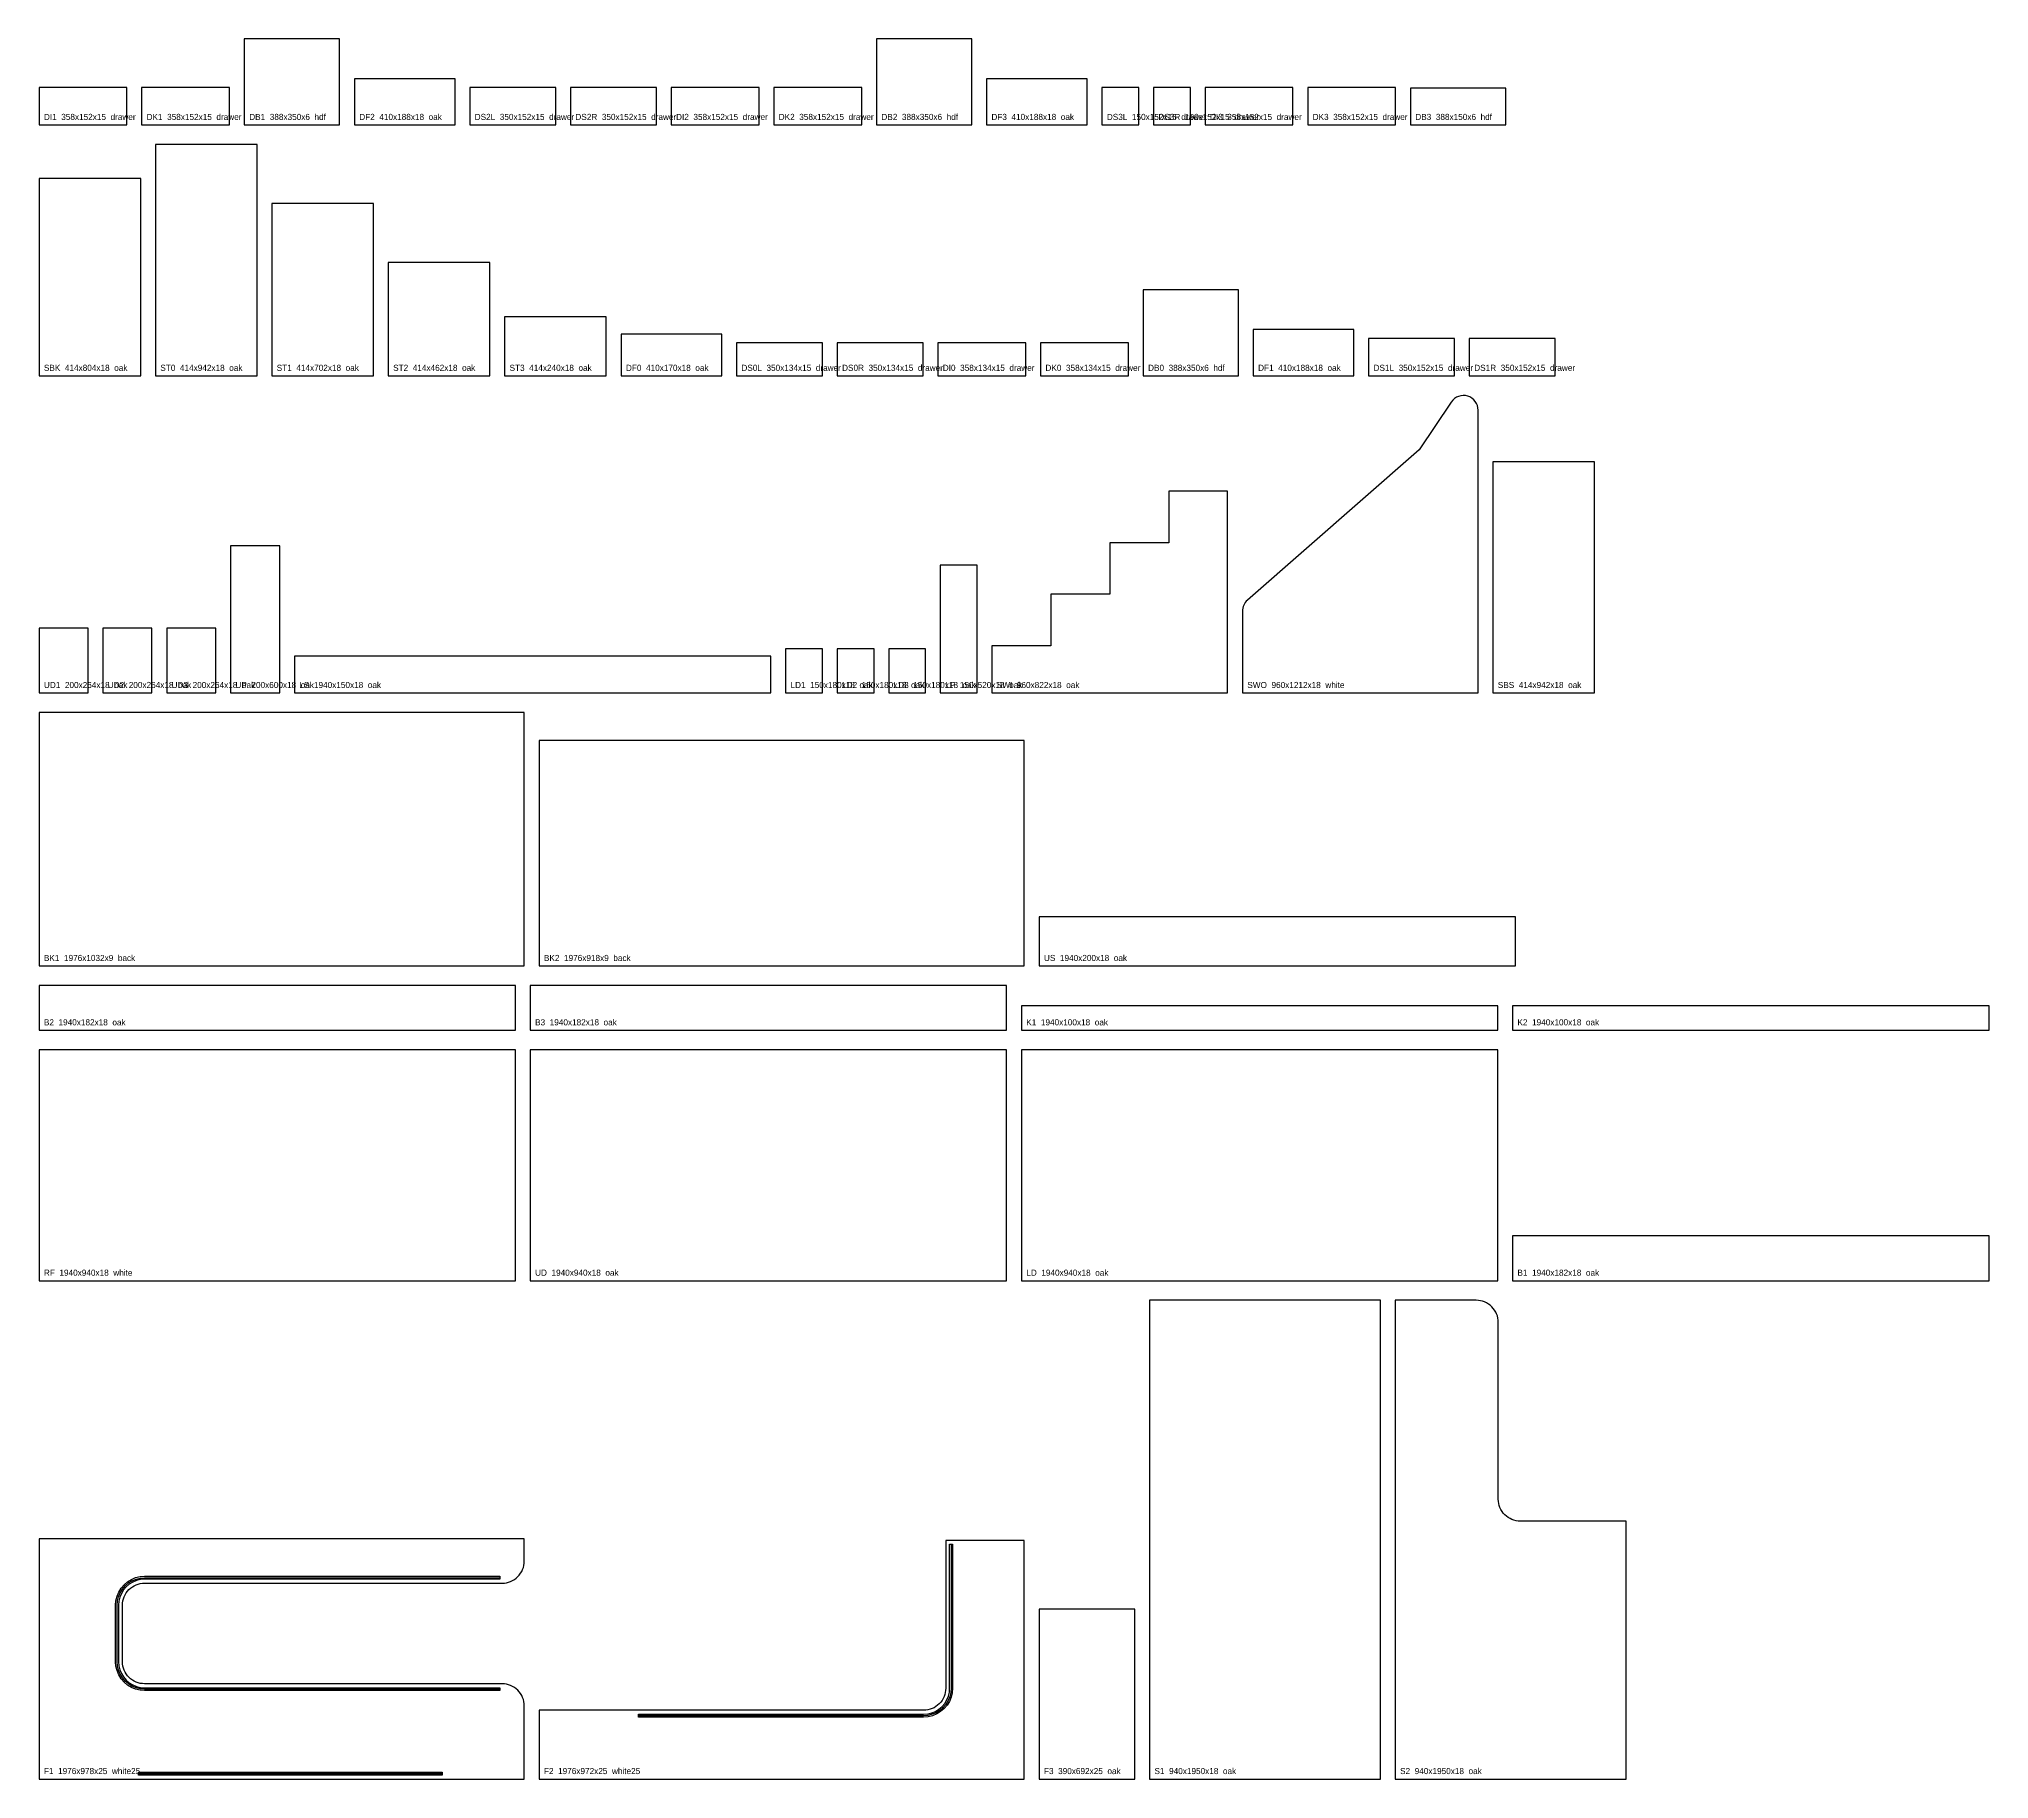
# Model space of a CAD drawing. Header units: millimetres. Extents: x 0 to 7940, y 0 to 7088.
import ezdxf

# ---------------------------------------------------------------- set-up
doc = ezdxf.new("R2010")
doc.units = ezdxf.units.MM
for name, color, linetype in [('CUT', 1, 'Continuous'), ('LED_CENTER', 2, 'Continuous'), ('LED_GROOVE_12x10', 3, 'Continuous'), ('TEXT', 7, 'Continuous')]:
    doc.layers.add(name, color=color, linetype=linetype)

msp = doc.modelspace()

# ---------------------------------------------------------------- linework, layer by layer
at = {"layer": 'CUT'}
for points in [[(836, 6738), (1224, 6738), (1224, 7088), (836, 7088)], [(3410, 6738), (3798, 6738), (3798, 7088), (3410, 7088)], [(1284, 6738), (1694, 6738), (1694, 6926), (1284, 6926)], [(3858, 6738), (4268, 6738), (4268, 6926), (3858, 6926)], [(0, 6738), (358, 6738), (358, 6890), (0, 6890)], [(418, 6738), (776, 6738), (776, 6890), (418, 6890)], [(1754, 6738), (2104, 6738), (2104, 6890), (1754, 6890)], [(2164, 6738), (2514, 6738), (2514, 6890), (2164, 6890)], [(2574, 6738), (2932, 6738), (2932, 6890), (2574, 6890)], [(2992, 6738), (3350, 6738), (3350, 6890), (2992, 6890)], [(4328, 6738), (4478, 6738), (4478, 6890), (4328, 6890)], [(4538, 6738), (4688, 6738), (4688, 6890), (4538, 6890)], [(4748, 6738), (5106, 6738), (5106, 6890), (4748, 6890)], [(5166, 6738), (5524, 6738), (5524, 6890), (5166, 6890)], [(5584, 6738), (5972, 6738), (5972, 6888), (5584, 6888)], [(474, 5716), (888, 5716), (888, 6658), (474, 6658)], [(0, 5716), (414, 5716), (414, 6520), (0, 6520)], [(948, 5716), (1362, 5716), (1362, 6418), (948, 6418)], [(1422, 5716), (1836, 5716), (1836, 6178), (1422, 6178)], [(4496, 5716), (4884, 5716), (4884, 6066), (4496, 6066)], [(1896, 5716), (2310, 5716), (2310, 5956), (1896, 5956)], [(2370, 5716), (2780, 5716), (2780, 5886), (2370, 5886)], [(4944, 5716), (5354, 5716), (5354, 5904), (4944, 5904)], [(2840, 5716), (3190, 5716), (3190, 5850), (2840, 5850)], [(3250, 5716), (3600, 5716), (3600, 5850), (3250, 5850)], [(3660, 5716), (4018, 5716), (4018, 5850), (3660, 5850)], [(4078, 5716), (4436, 5716), (4436, 5850), (4078, 5850)], [(5414, 5716), (5764, 5716), (5764, 5868), (5414, 5868)], [(5824, 5716), (6174, 5716), (6174, 5868), (5824, 5868)], [(5920, 4424), (6334, 4424), (6334, 5366), (5920, 5366)], [(3880, 4424), (4840, 4424), (4840, 5246), (4600, 5246), (4600, 5036), (4360, 5036), (4360, 4826), (4120, 4826), (4120, 4616), (3880, 4616)], [(780, 4424), (980, 4424), (980, 5024), (780, 5024)], [(3670, 4424), (3820, 4424), (3820, 4944), (3670, 4944)], [(0, 4424), (200, 4424), (200, 4688), (0, 4688)], [(260, 4424), (460, 4424), (460, 4688), (260, 4688)], [(520, 4424), (720, 4424), (720, 4688), (520, 4688)], [(1040, 4424), (2980, 4424), (2980, 4574), (1040, 4574)], [(3040, 4424), (3190, 4424), (3190, 4604), (3040, 4604)], [(3250, 4424), (3400, 4424), (3400, 4604), (3250, 4604)], [(3460, 4424), (3610, 4424), (3610, 4604), (3460, 4604)], [(0, 3312), (1976, 3312), (1976, 4344), (0, 4344)], [(2036, 3312), (4012, 3312), (4012, 4230), (2036, 4230)], [(4072, 3312), (6012, 3312), (6012, 3512), (4072, 3512)], [(0, 3050), (1940, 3050), (1940, 3232), (0, 3232)], [(2000, 3050), (3940, 3050), (3940, 3232), (2000, 3232)], [(4000, 3050), (5940, 3050), (5940, 3150), (4000, 3150)], [(6000, 3050), (7940, 3050), (7940, 3150), (6000, 3150)], [(0, 2030), (1940, 2030), (1940, 2970), (0, 2970)], [(2000, 2030), (3940, 2030), (3940, 2970), (2000, 2970)], [(4000, 2030), (5940, 2030), (5940, 2970), (4000, 2970)], [(6000, 2030), (7940, 2030), (7940, 2212), (6000, 2212)], [(4522, 0), (5462, 0), (5462, 1950), (4522, 1950)], [(4072, 0), (4462, 0), (4462, 692), (4072, 692)]]:
    msp.add_lwpolyline(points, close=True, dxfattribs=at)
for points in [[(4900, 4424), (5860, 4424), (5860, 5575.8, 0.742056), (5750.1, 5609.1), (5620, 5414), (4920.5, 4801.9, 0.216272), (4900, 4756.8)], [(5522, 0), (6462, 0), (6462, 1050), (6032, 1050, -0.414214), (5942, 1140), (5942, 1860, 0.414214), (5852, 1950), (5522, 1950)], [(0, 0), (1976, 0), (1976, 298, 0.414214), (1886, 388), (430, 388, -0.414214), (340, 478), (340, 708, -0.414214), (430, 798), (1886, 798, 0.414214), (1976, 888), (1976, 978), (0, 978)], [(2036, 0), (4012, 0), (4012, 972), (3692, 972), (3692, 370, -0.414214), (3602, 280), (2036, 280)]]:
    msp.add_lwpolyline(points, format="xyb", close=True, dxfattribs=at)
at = {"layer": 'LED_CENTER'}
for points in [[(3714, 957), (3714, 370), (3712.6, 352.5), (3708.5, 335.4), (3701.8, 319.2), (3692.6, 304.2), (3681.2, 290.8), (3667.8, 279.4), (3652.8, 270.2), (3636.6, 263.5), (3619.5, 259.4), (3602, 258), (2441, 258)], [(1876, 366), (430, 366), (412.5, 367.4), (395.4, 371.5), (379.2, 378.2), (364.2, 387.4), (350.8, 398.8), (339.4, 412.2), (330.2, 427.2), (323.5, 443.4), (319.4, 460.5), (318, 478), (318, 708), (319.4, 725.5), (323.5, 742.6), (330.2, 758.8), (339.4, 773.8), (350.8, 787.2), (364.2, 798.6), (379.2, 807.8), (395.4, 814.5), (412.5, 818.6), (430, 820), (1876, 820)], [(405, 22), (1641, 22)]]:
    msp.add_lwpolyline(points, dxfattribs=at)
at = {"layer": 'LED_GROOVE_12x10'}
for points in [[(3720, 957), (3720, 370), (3718.5, 351.5), (3714.2, 333.5), (3707.1, 316.4), (3697.5, 300.6), (3685.4, 286.6), (3671.4, 274.5), (3655.6, 264.9), (3638.5, 257.8), (3620.5, 253.5), (3602, 252), (2441, 252), (2441, 264), (3602, 264), (3618.6, 265.3), (3634.8, 269.2), (3650.1, 275.6), (3664.3, 284.2), (3677, 295), (3687.8, 307.7), (3696.4, 321.9), (3702.8, 337.2), (3706.7, 353.4), (3708, 370), (3708, 957)], [(1876, 360), (430, 360), (411.5, 361.5), (393.5, 365.8), (376.4, 372.9), (360.6, 382.5), (346.6, 394.6), (334.5, 408.6), (324.9, 424.4), (317.8, 441.5), (313.5, 459.5), (312, 478), (312, 708), (313.5, 726.5), (317.8, 744.5), (324.9, 761.6), (334.5, 777.4), (346.6, 791.4), (360.6, 803.5), (376.4, 813.1), (393.5, 820.2), (411.5, 824.5), (430, 826), (1876, 826), (1876, 814), (430, 814), (413.4, 812.7), (397.2, 808.8), (381.9, 802.4), (367.7, 793.8), (355, 783), (344.2, 770.3), (335.6, 756.1), (329.2, 740.8), (325.3, 724.6), (324, 708), (324, 478), (325.3, 461.4), (329.2, 445.2), (335.6, 429.9), (344.2, 415.7), (355, 403), (367.7, 392.2), (381.9, 383.6), (397.2, 377.2), (413.4, 373.3), (430, 372), (1876, 372)], [(405, 28), (1641, 28), (1641, 16), (405, 16)]]:
    msp.add_lwpolyline(points, close=True, dxfattribs=at)

# ---------------------------------------------------------------- texts
at = {"layer": 'TEXT'}
for s, p in [('DI1  358x152x15  drawer', (20, 6758)), ('DK1  358x152x15  drawer', (438, 6758)), ('DB1  388x350x6  hdf', (856, 6758)), ('DF2  410x188x18  oak', (1304, 6758)), ('DS2L  350x152x15  drawer', (1774, 6758)), ('DS2R  350x152x15  drawer', (2184, 6758)), ('DI2  358x152x15  drawer', (2594, 6758)), ('DK2  358x152x15  drawer', (3012, 6758)), ('DB2  388x350x6  hdf', (3430, 6758)), ('DF3  410x188x18  oak', (3878, 6758)), ('DS3L  150x152x15  drawer', (4348, 6758)), ('DS3R  150x152x15  drawer', (4558, 6758)), ('DI3  358x152x15  drawer', (4768, 6758)), ('DK3  358x152x15  drawer', (5186, 6758)), ('DB3  388x150x6  hdf', (5604, 6758)), ('SBK  414x804x18  oak', (20, 5736)), ('ST0  414x942x18  oak', (494, 5736)), ('ST1  414x702x18  oak', (968, 5736)), ('ST2  414x462x18  oak', (1442, 5736)), ('ST3  414x240x18  oak', (1916, 5736)), ('DF0  410x170x18  oak', (2390, 5736)), ('DS0L  350x134x15  drawer', (2860, 5736)), ('DS0R  350x134x15  drawer', (3270, 5736)), ('DI0  358x134x15  drawer', (3680, 5736)), ('DK0  358x134x15  drawer', (4098, 5736)), ('DB0  388x350x6  hdf', (4516, 5736)), ('DF1  410x188x18  oak', (4964, 5736)), ('DS1L  350x152x15  drawer', (5434, 5736)), ('DS1R  350x152x15  drawer', (5844, 5736)), ('UD1  200x264x18  oak', (20, 4444)), ('UD2  200x264x18  oak', (280, 4444)), ('UD3  200x264x18  oak', (540, 4444)), ('UP  200x600x18  oak', (800, 4444)), ('LS  1940x150x18  oak', (1060, 4444)), ('LD1  150x180x18  oak', (3060, 4444)), ('LD2  150x180x18  oak', (3270, 4444)), ('LD3  150x180x18  oak', (3480, 4444)), ('LP  150x520x18  oak', (3690, 4444)), ('SWI  960x822x18  oak', (3900, 4444)), ('SWO  960x1212x18  white', (4920, 4444)), ('SBS  414x942x18  oak', (5940, 4444)), ('BK1  1976x1032x9  back', (20, 3332)), ('BK2  1976x918x9  back', (2056, 3332)), ('US  1940x200x18  oak', (4092, 3332)), ('B2  1940x182x18  oak', (20, 3070)), ('B3  1940x182x18  oak', (2020, 3070)), ('K1  1940x100x18  oak', (4020, 3070)), ('K2  1940x100x18  oak', (6020, 3070)), ('RF  1940x940x18  white', (20, 2050)), ('UD  1940x940x18  oak', (2020, 2050)), ('LD  1940x940x18  oak', (4020, 2050)), ('B1  1940x182x18  oak', (6020, 2050)), ('F1  1976x978x25  white25', (20, 20)), ('F2  1976x972x25  white25', (2056, 20)), ('F3  390x692x25  oak', (4092, 20)), ('S1  940x1950x18  oak', (4542, 20)), ('S2  940x1950x18  oak', (5542, 20))]:
    msp.add_text(s, height=25, dxfattribs=at).set_placement(p)

doc.saveas('drawing.dxf')
